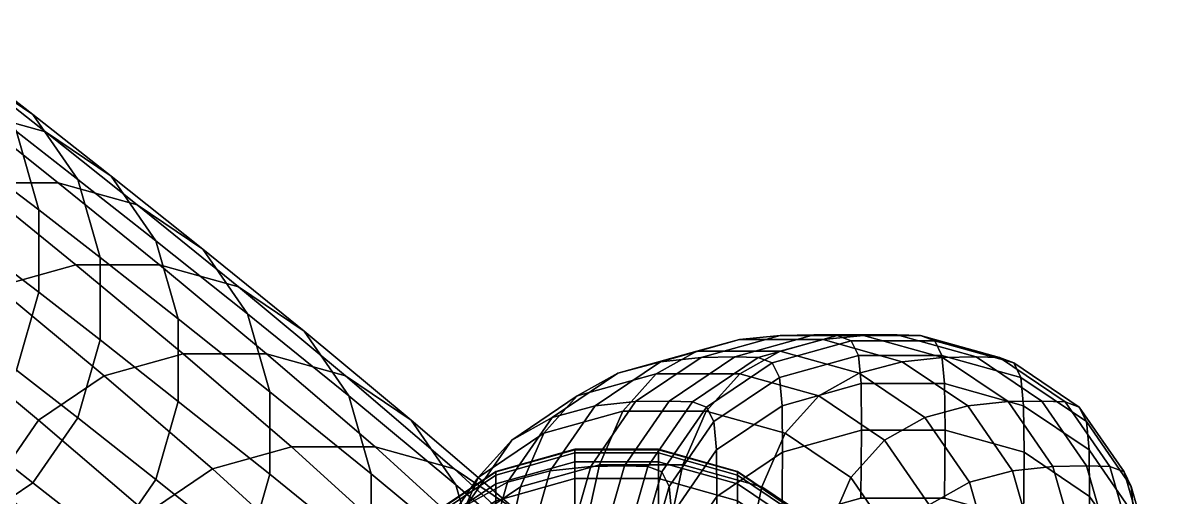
# Model space of a CAD drawing. Extents: x -10214 to 5452, y -22879 to 6440.
# Drawn here: x -5184 to 4703, y 1716 to 5859 of the extents above; entities that cross this region are included whole.
import ezdxf

# ---------------------------------------------------------------- set-up
doc = ezdxf.new("R2010")
doc.units = 0

msp = doc.modelspace()

# ---------------------------------------------------------------- linework, layer by layer
for points in [[(-5628.795898, 5473.247559, -236916.65625), (-5094.129395, 5056.580566, -234812), (-5666.128906, 5442.160156, -234812), (-6200.79541, 5858.827148, -236916.65625)], [(-5666.128906, 5442.160156, -234812), (-4983.462402, 4905.493652, -232779.328125), (-5672.461914, 5098.283203, -232779.328125), (-6355.128418, 5634.950195, -234812)], [(-5094.129395, 5056.580566, -234812), (-4411.462891, 4519.914063, -232779.328125), (-4983.462402, 4905.493652, -232779.328125), (-5666.128906, 5442.160156, -234812)], [(-5238.796387, 4907.730957, -236916.65625), (-4704.129883, 4491.064453, -234812), (-5094.129395, 5056.580566, -234812), (-5628.795898, 5473.247559, -236916.65625)], [(-5409.796387, 4502.541016, -239111.328125), (-5043.796387, 4226.541016, -236916.65625), (-5238.796387, 4907.730957, -236916.65625), (-5604.796387, 5183.730957, -239111.328125)], [(-5672.461914, 5098.283203, -232779.328125), (-4873.79541, 4461.616211, -230790.671875), (-5601.794434, 4461.616211, -230790.671875), (-6400.461426, 5098.283203, -232779.328125)], [(-4983.462402, 4905.493652, -232779.328125), (-4184.795898, 4268.82666, -230790.671875), (-4873.79541, 4461.616211, -230790.671875), (-5672.461914, 5098.283203, -232779.328125)], [(-4704.129883, 4491.064453, -234812), (-4021.463135, 3954.397705, -232779.328125), (-4411.462891, 4519.914063, -232779.328125), (-5094.129395, 5056.580566, -234812)], [(-5043.796387, 4226.541016, -236916.65625), (-4509.129883, 3809.874023, -234812), (-4704.129883, 4491.064453, -234812), (-5238.796387, 4907.730957, -236916.65625)], [(-4411.462891, 4519.914063, -232779.328125), (-3612.796143, 3883.247314, -230790.671875), (-4184.795898, 4268.82666, -230790.671875), (-4983.462402, 4905.493652, -232779.328125)], [(-5601.794434, 4461.616211, -230790.671875), (-4719.12793, 3744.949707, -228818), (-5408.127441, 3552.160156, -228818), (-6290.793945, 4268.82666, -230790.671875)], [(-4873.79541, 4461.616211, -230790.671875), (-3991.128662, 3744.949707, -228818), (-4719.12793, 3744.949707, -228818), (-5601.794434, 4461.616211, -230790.671875)], [(-5409.796387, 3782.792725, -239111.328125), (-5043.796387, 3506.792725, -236916.65625), (-5043.796387, 4226.541016, -236916.65625), (-5409.796387, 4502.541016, -239111.328125)], [(-4184.795898, 4268.82666, -230790.671875), (-3302.12915, 3552.160156, -228818), (-3991.128662, 3744.949707, -228818), (-4873.79541, 4461.616211, -230790.671875)], [(-4509.129883, 3809.874023, -234812), (-3826.463379, 3273.20752, -232779.328125), (-4021.463135, 3954.397705, -232779.328125), (-4704.129883, 4491.064453, -234812)], [(-4021.463135, 3954.397705, -232779.328125), (-3222.796631, 3317.730957, -230790.671875), (-3612.796143, 3883.247314, -230790.671875), (-4411.462891, 4519.914063, -232779.328125)], [(-3612.796143, 3883.247314, -230790.671875), (-2730.129639, 3166.580811, -228818), (-3302.12915, 3552.160156, -228818), (-4184.795898, 4268.82666, -230790.671875)], [(-5043.796387, 3506.792725, -236916.65625), (-4509.129883, 3090.125977, -234812), (-4509.129883, 3809.874023, -234812), (-5043.796387, 4226.541016, -236916.65625)], [(-3826.463379, 3273.20752, -232779.328125), (-3027.796631, 2636.540771, -230790.671875), (-3222.796631, 3317.730957, -230790.671875), (-4021.463135, 3954.397705, -232779.328125)], [(-3222.796631, 3317.730957, -230790.671875), (-2340.129883, 2601.064209, -228818), (-2730.129639, 3166.580811, -228818), (-3612.796143, 3883.247314, -230790.671875)], [(-5604.796387, 3101.602539, -239111.328125), (-5238.796387, 2825.602539, -236916.65625), (-5043.796387, 3506.792725, -236916.65625), (-5409.796387, 3782.792725, -239111.328125)], [(-4509.129883, 3090.125977, -234812), (-3826.463379, 2553.459229, -232779.328125), (-3826.463379, 3273.20752, -232779.328125), (-4509.129883, 3809.874023, -234812)], [(-4719.12793, 3744.949707, -228818), (-3784.461426, 2968.282959, -226833.34375), (-4473.460938, 2775.493408, -226833.34375), (-5408.127441, 3552.160156, -228818)], [(-3991.128662, 3744.949707, -228818), (-3056.461914, 2968.282959, -226833.34375), (-3784.461426, 2968.282959, -226833.34375), (-4719.12793, 3744.949707, -228818)], [(-3302.12915, 3552.160156, -228818), (-2367.462646, 2775.493408, -226833.34375), (-3056.461914, 2968.282959, -226833.34375), (-3991.128662, 3744.949707, -228818)], [(-5408.127441, 3552.160156, -228818), (-4473.460938, 2775.493408, -226833.34375), (-5045.460449, 2389.914063, -226833.34375), (-5980.126953, 3166.580811, -228818)], [(-5238.796387, 2825.602539, -236916.65625), (-4704.129883, 2408.935791, -234812), (-4509.129883, 3090.125977, -234812), (-5043.796387, 3506.792725, -236916.65625)], [(-2730.129639, 3166.580811, -228818), (-1795.463013, 2389.914063, -226833.34375), (-2367.462646, 2775.493408, -226833.34375), (-3302.12915, 3552.160156, -228818)], [(-3826.463379, 2553.459229, -232779.328125), (-3027.796631, 1916.792603, -230790.671875), (-3027.796631, 2636.540771, -230790.671875), (-3826.463379, 3273.20752, -232779.328125)], [(-3027.796631, 2636.540771, -230790.671875), (-2145.130127, 1919.874146, -228818), (-2340.129883, 2601.064209, -228818), (-3222.796631, 3317.730957, -230790.671875)], [(-6370.126953, 2601.064209, -228818), (-5980.126953, 3166.580811, -228818), (-5045.460449, 2389.914063, -226833.34375), (-5435.460449, 1824.397583, -226833.34375)], [(-2340.129883, 2601.064209, -228818), (-1405.463257, 1824.397583, -226833.34375), (-1795.463013, 2389.914063, -226833.34375), (-2730.129639, 3166.580811, -228818)], [(-4704.129883, 2408.935791, -234812), (-4021.463135, 1872.269043, -232779.328125), (-3826.463379, 2553.459229, -232779.328125), (-4509.129883, 3090.125977, -234812)], [(1068.871948, 3092.282959, -48367.332031), (695.538696, 2990.949707, -46366), (6.539282, 2798.159912, -46366), (379.872589, 2899.493408, -48367.332031)], [(1068.87207, 3092.282959, 39867.332031), (379.87262, 2899.493408, 39867.332031), (6.539289, 2798.159912, 37866), (695.538696, 2990.949707, 37866)], [(1422.205322, 3129.616455, -50484.667969), (1068.871948, 3092.282959, -48367.332031), (379.872589, 2899.493408, -48367.332031), (733.205933, 2936.82666, -50484.667969)], [(1422.205322, 3129.616455, 41984.667969), (733.205933, 2936.82666, 41984.667969), (379.87262, 2899.493408, 39867.332031), (1068.87207, 3092.282959, 39867.332031)], [(1796.871338, 3092.282959, -48367.332031), (1423.538086, 2990.949707, -46366), (695.538696, 2990.949707, -46366), (1068.871948, 3092.282959, -48367.332031)], [(1796.87146, 3092.282959, 39867.332031), (1068.87207, 3092.282959, 39867.332031), (695.538696, 2990.949707, 37866), (1423.538086, 2990.949707, 37866)], [(1715.538696, 3134.949707, -52750), (1422.205322, 3129.616455, -50484.667969), (733.205933, 2936.82666, -50484.667969), (1026.539307, 2942.159912, -52750)], [(1715.538696, 3134.949707, 44250), (1026.539307, 2942.159912, 44250), (733.205933, 2936.82666, 41984.667969), (1422.205322, 3129.616455, 41984.667969)], [(1229.872559, 2935.493408, -55177.332031), (1918.87207, 3128.282959, -55177.332031), (1715.538696, 3134.949707, -52750), (1026.539307, 2942.159912, -52750)], [(1229.872559, 2935.493408, 46677.332031), (1026.539307, 2942.159912, 44250), (1715.538696, 3134.949707, 44250), (1918.87207, 3128.282959, 46677.332031)], [(2150.20459, 3129.616455, -50484.667969), (1796.871338, 3092.282959, -48367.332031), (1068.871948, 3092.282959, -48367.332031), (1422.205322, 3129.616455, -50484.667969)], [(2150.204834, 3129.616455, 41984.667969), (1422.205322, 3129.616455, 41984.667969), (1068.87207, 3092.282959, 39867.332031), (1796.87146, 3092.282959, 39867.332031)], [(1353.205933, 2888.82666, -57708.667969), (2042.205322, 3081.616455, -57708.667969), (1918.87207, 3128.282959, -55177.332031), (1229.872559, 2935.493408, -55177.332031)], [(1353.205933, 2888.82666, 49208.667969), (1229.872559, 2935.493408, 46677.332031), (1918.87207, 3128.282959, 46677.332031), (2042.205322, 3081.616455, 49208.667969)], [(1416.539307, 2762.159912, -60268), (2105.538818, 2954.949707, -60268), (2042.205322, 3081.616455, -57708.667969), (1353.205933, 2888.82666, -57708.667969)], [(1416.539307, 2762.159912, 51768), (1353.205933, 2888.82666, 49208.667969), (2042.205322, 3081.616455, 49208.667969), (2105.538818, 2954.949707, 51768)], [(2443.538086, 3134.949707, -52750), (2150.20459, 3129.616455, -50484.667969), (1422.205322, 3129.616455, -50484.667969), (1715.538696, 3134.949707, -52750)], [(2443.538086, 3134.949707, 44250), (1715.538696, 3134.949707, 44250), (1422.205322, 3129.616455, 41984.667969), (2150.204834, 3129.616455, 41984.667969)], [(2485.87085, 2899.493408, -48367.332031), (2112.537354, 2798.159912, -46366), (1423.538086, 2990.949707, -46366), (1796.871338, 3092.282959, -48367.332031)], [(2485.87085, 2899.493408, 39867.332031), (1796.87146, 3092.282959, 39867.332031), (1423.538086, 2990.949707, 37866), (2112.537598, 2798.159912, 37866)], [(1918.87207, 3128.282959, -55177.332031), (2646.871338, 3128.282959, -55177.332031), (2443.538086, 3134.949707, -52750), (1715.538696, 3134.949707, -52750)], [(1918.87207, 3128.282959, 46677.332031), (1715.538696, 3134.949707, 44250), (2443.538086, 3134.949707, 44250), (2646.871338, 3128.282959, 46677.332031)], [(2839.204102, 2936.82666, -50484.667969), (2485.87085, 2899.493408, -48367.332031), (1796.871338, 3092.282959, -48367.332031), (2150.20459, 3129.616455, -50484.667969)], [(2839.204102, 2936.82666, 41984.667969), (2150.204834, 3129.616455, 41984.667969), (1796.87146, 3092.282959, 39867.332031), (2485.87085, 2899.493408, 39867.332031)], [(2042.205322, 3081.616455, -57708.667969), (2770.204834, 3081.616455, -57708.667969), (2646.871338, 3128.282959, -55177.332031), (1918.87207, 3128.282959, -55177.332031)], [(2042.205322, 3081.616455, 49208.667969), (1918.87207, 3128.282959, 46677.332031), (2646.871338, 3128.282959, 46677.332031), (2770.204834, 3081.616455, 49208.667969)], [(2105.538818, 2954.949707, -60268), (2833.538086, 2954.949707, -60268), (2770.204834, 3081.616455, -57708.667969), (2042.205322, 3081.616455, -57708.667969)], [(2105.538818, 2954.949707, 51768), (2042.205322, 3081.616455, 49208.667969), (2770.204834, 3081.616455, 49208.667969), (2833.538086, 2954.949707, 51768)], [(3132.537354, 2942.159912, -52750), (2839.204102, 2936.82666, -50484.667969), (2150.20459, 3129.616455, -50484.667969), (2443.538086, 3134.949707, -52750)], [(3132.537354, 2942.159912, 44250), (2443.538086, 3134.949707, 44250), (2150.204834, 3129.616455, 41984.667969), (2839.204102, 2936.82666, 41984.667969)], [(2646.871338, 3128.282959, -55177.332031), (3335.87085, 2935.493408, -55177.332031), (3132.537354, 2942.159912, -52750), (2443.538086, 3134.949707, -52750)], [(2646.871338, 3128.282959, 46677.332031), (2443.538086, 3134.949707, 44250), (3132.537354, 2942.159912, 44250), (3335.87085, 2935.493408, 46677.332031)], [(2770.204834, 3081.616455, -57708.667969), (3459.204102, 2888.82666, -57708.667969), (3335.87085, 2935.493408, -55177.332031), (2646.871338, 3128.282959, -55177.332031)], [(2770.204834, 3081.616455, 49208.667969), (2646.871338, 3128.282959, 46677.332031), (3335.87085, 2935.493408, 46677.332031), (3459.204102, 2888.82666, 49208.667969)], [(2833.538086, 2954.949707, -60268), (3522.537354, 2762.159912, -60268), (3459.204102, 2888.82666, -57708.667969), (2770.204834, 3081.616455, -57708.667969)], [(2833.538086, 2954.949707, 51768), (2770.204834, 3081.616455, 49208.667969), (3459.204102, 2888.82666, 49208.667969), (3522.537354, 2762.159912, 51768)], [(-4473.460938, 2775.493408, -226833.34375), (-3784.461426, 2968.282959, -226833.34375), (-2838.461426, 2156.283203, -224812), (-3527.460693, 1963.493408, -224812)], [(-3784.461426, 2968.282959, -226833.34375), (-3056.461914, 2968.282959, -226833.34375), (-2110.461914, 2156.283203, -224812), (-2838.461426, 2156.283203, -224812)], [(-3056.461914, 2968.282959, -226833.34375), (-2367.462646, 2775.493408, -226833.34375), (-1421.462524, 1963.493408, -224812), (-2110.461914, 2156.283203, -224812)], [(695.538696, 2990.949707, -46366), (342.205383, 2793.616455, -44448.667969), (-346.794037, 2600.82666, -44448.667969), (6.539282, 2798.159912, -46366)], [(695.538696, 2990.949707, 37866), (6.539289, 2798.159912, 37866), (-346.794037, 2600.82666, 35948.667969), (342.205383, 2793.616455, 35948.667969)], [(1423.538086, 2990.949707, -46366), (1070.204712, 2793.616455, -44448.667969), (342.205383, 2793.616455, -44448.667969), (695.538696, 2990.949707, -46366)], [(1423.538086, 2990.949707, 37866), (695.538696, 2990.949707, 37866), (342.205383, 2793.616455, 35948.667969), (1070.204834, 2793.616455, 35948.667969)], [(2112.537354, 2798.159912, -46366), (1759.204224, 2600.82666, -44448.667969), (1070.204712, 2793.616455, -44448.667969), (1423.538086, 2990.949707, -46366)], [(2112.537598, 2798.159912, 37866), (1423.538086, 2990.949707, 37866), (1070.204834, 2793.616455, 35948.667969), (1759.204224, 2600.82666, 35948.667969)], [(379.872589, 2899.493408, -48367.332031), (6.539282, 2798.159912, -46366), (-565.460266, 2412.580566, -46366), (-192.126923, 2513.913818, -48367.332031)], [(379.87262, 2899.493408, 39867.332031), (-192.126923, 2513.913818, 39867.332031), (-565.460266, 2412.580566, 37866), (6.539289, 2798.159912, 37866)], [(733.205933, 2936.82666, -50484.667969), (379.872589, 2899.493408, -48367.332031), (-192.126923, 2513.913818, -48367.332031), (161.206406, 2551.247314, -50484.667969)], [(733.205933, 2936.82666, 41984.667969), (161.206406, 2551.247314, 41984.667969), (-192.126923, 2513.913818, 39867.332031), (379.87262, 2899.493408, 39867.332031)], [(1026.539307, 2942.159912, -52750), (733.205933, 2936.82666, -50484.667969), (161.206406, 2551.247314, -50484.667969), (454.539734, 2556.580566, -52750)], [(1026.539307, 2942.159912, 44250), (454.539734, 2556.580566, 44250), (161.206406, 2551.247314, 41984.667969), (733.205933, 2936.82666, 41984.667969)], [(657.873047, 2549.913818, -55177.332031), (1229.872559, 2935.493408, -55177.332031), (1026.539307, 2942.159912, -52750), (454.539734, 2556.580566, -52750)], [(657.873047, 2549.913818, 46677.332031), (454.539734, 2556.580566, 44250), (1026.539307, 2942.159912, 44250), (1229.872559, 2935.493408, 46677.332031)], [(781.206421, 2503.247314, -57708.667969), (1353.205933, 2888.82666, -57708.667969), (1229.872559, 2935.493408, -55177.332031), (657.873047, 2549.913818, -55177.332031)], [(781.206421, 2503.247314, 49208.667969), (657.873047, 2549.913818, 46677.332031), (1229.872559, 2935.493408, 46677.332031), (1353.205933, 2888.82666, 49208.667969)], [(844.539734, 2376.580566, -60268), (1416.539307, 2762.159912, -60268), (1353.205933, 2888.82666, -57708.667969), (781.206421, 2503.247314, -57708.667969)], [(844.539734, 2376.580566, 51768), (781.206421, 2503.247314, 49208.667969), (1353.205933, 2888.82666, 49208.667969), (1416.539307, 2762.159912, 51768)], [(1439.872681, 2515.493408, -62779.332031), (2128.87207, 2708.282959, -62779.332031), (2105.538818, 2954.949707, -60268), (1416.539307, 2762.159912, -60268)], [(1439.872681, 2515.493408, 54279.332031), (1416.539307, 2762.159912, 51768), (2105.538818, 2954.949707, 51768), (2128.87207, 2708.282959, 54279.332031)], [(2128.87207, 2708.282959, -62779.332031), (2856.871338, 2708.282959, -62779.332031), (2833.538086, 2954.949707, -60268), (2105.538818, 2954.949707, -60268)], [(2128.87207, 2708.282959, 54279.332031), (2105.538818, 2954.949707, 51768), (2833.538086, 2954.949707, 51768), (2856.871338, 2708.282959, 54279.332031)], [(3057.870361, 2513.913818, -48367.332031), (2684.536865, 2412.580566, -46366), (2112.537354, 2798.159912, -46366), (2485.87085, 2899.493408, -48367.332031)], [(3057.870361, 2513.913818, 39867.332031), (2485.87085, 2899.493408, 39867.332031), (2112.537598, 2798.159912, 37866), (2684.537109, 2412.580566, 37866)], [(3411.203613, 2551.247314, -50484.667969), (3057.870361, 2513.913818, -48367.332031), (2485.87085, 2899.493408, -48367.332031), (2839.204102, 2936.82666, -50484.667969)], [(3411.203613, 2551.247314, 41984.667969), (2839.204102, 2936.82666, 41984.667969), (2485.87085, 2899.493408, 39867.332031), (3057.870361, 2513.913818, 39867.332031)], [(2856.871338, 2708.282959, -62779.332031), (3545.87085, 2515.493408, -62779.332031), (3522.537354, 2762.159912, -60268), (2833.538086, 2954.949707, -60268)], [(2856.871338, 2708.282959, 54279.332031), (2833.538086, 2954.949707, 51768), (3522.537354, 2762.159912, 51768), (3545.87085, 2515.493408, 54279.332031)], [(3704.536865, 2556.580566, -52750), (3411.203613, 2551.247314, -50484.667969), (2839.204102, 2936.82666, -50484.667969), (3132.537354, 2942.159912, -52750)], [(3704.536865, 2556.580566, 44250), (3132.537354, 2942.159912, 44250), (2839.204102, 2936.82666, 41984.667969), (3411.203613, 2551.247314, 41984.667969)], [(3335.87085, 2935.493408, -55177.332031), (3907.870117, 2549.913818, -55177.332031), (3704.536865, 2556.580566, -52750), (3132.537354, 2942.159912, -52750)], [(3335.87085, 2935.493408, 46677.332031), (3132.537354, 2942.159912, 44250), (3704.536865, 2556.580566, 44250), (3907.870117, 2549.913818, 46677.332031)], [(3459.204102, 2888.82666, -57708.667969), (4031.203613, 2503.247314, -57708.667969), (3907.870117, 2549.913818, -55177.332031), (3335.87085, 2935.493408, -55177.332031)], [(3459.204102, 2888.82666, 49208.667969), (3335.87085, 2935.493408, 46677.332031), (3907.870117, 2549.913818, 46677.332031), (4031.203613, 2503.247314, 49208.667969)], [(3522.537354, 2762.159912, -60268), (4094.536865, 2376.580566, -60268), (4031.203613, 2503.247314, -57708.667969), (3459.204102, 2888.82666, -57708.667969)], [(3522.537354, 2762.159912, 51768), (3459.204102, 2888.82666, 49208.667969), (4031.203613, 2503.247314, 49208.667969), (4094.536865, 2376.580566, 51768)], [(-5628.795898, 2260.085938, -236916.65625), (-5094.129395, 1843.419312, -234812), (-4704.129883, 2408.935791, -234812), (-5238.796387, 2825.602539, -236916.65625)], [(-5045.460449, 2389.914063, -226833.34375), (-4473.460938, 2775.493408, -226833.34375), (-3527.460693, 1963.493408, -224812), (-4099.460449, 1577.914063, -224812)], [(-2367.462646, 2775.493408, -226833.34375), (-1795.463013, 2389.914063, -226833.34375), (-849.462952, 1577.914063, -224812), (-1421.462524, 1963.493408, -224812)], [(6.539282, 2798.159912, -46366), (-346.794037, 2600.82666, -44448.667969), (-918.793579, 2215.247314, -44448.667969), (-565.460266, 2412.580566, -46366)], [(6.539289, 2798.159912, 37866), (-565.460266, 2412.580566, 37866), (-918.793579, 2215.247314, 35948.667969), (-346.794037, 2600.82666, 35948.667969)], [(342.205383, 2793.616455, -44448.667969), (48.872047, 2468.282959, -42583.335938), (-640.12738, 2275.493408, -42583.335938), (-346.794037, 2600.82666, -44448.667969)], [(342.205383, 2793.616455, 35948.667969), (-346.794037, 2600.82666, 35948.667969), (-640.12738, 2275.493408, 34083.335938), (48.872047, 2468.282959, 34083.335938)], [(1070.204712, 2793.616455, -44448.667969), (776.87146, 2468.282959, -42583.335938), (48.872047, 2468.282959, -42583.335938), (342.205383, 2793.616455, -44448.667969)], [(1070.204834, 2793.616455, 35948.667969), (342.205383, 2793.616455, 35948.667969), (48.872047, 2468.282959, 34083.335938), (776.87146, 2468.282959, 34083.335938)], [(1759.204224, 2600.82666, -44448.667969), (1465.87085, 2275.493408, -42583.335938), (776.87146, 2468.282959, -42583.335938), (1070.204712, 2793.616455, -44448.667969)], [(1759.204224, 2600.82666, 35948.667969), (1070.204834, 2793.616455, 35948.667969), (776.87146, 2468.282959, 34083.335938), (1465.87085, 2275.493408, 34083.335938)], [(2684.536865, 2412.580566, -46366), (2331.203613, 2215.247314, -44448.667969), (1759.204224, 2600.82666, -44448.667969), (2112.537354, 2798.159912, -46366)], [(2684.537109, 2412.580566, 37866), (2112.537598, 2798.159912, 37866), (1759.204224, 2600.82666, 35948.667969), (2331.203613, 2215.247314, 35948.667969)], [(867.873108, 2129.914063, -62779.332031), (1439.872681, 2515.493408, -62779.332031), (1416.539307, 2762.159912, -60268), (844.539734, 2376.580566, -60268)], [(867.873108, 2129.914063, 54279.332031), (844.539734, 2376.580566, 51768), (1416.539307, 2762.159912, 51768), (1439.872681, 2515.493408, 54279.332031)], [(1443.205933, 2108.82666, -65166.664063), (2132.205322, 2301.616211, -65166.664063), (2128.87207, 2708.282959, -62779.332031), (1439.872681, 2515.493408, -62779.332031)], [(1443.205933, 2108.82666, 56666.664063), (1439.872681, 2515.493408, 54279.332031), (2128.87207, 2708.282959, 54279.332031), (2132.205322, 2301.616211, 56666.664063)], [(2132.205322, 2301.616211, -65166.664063), (2860.204834, 2301.616211, -65166.664063), (2856.871338, 2708.282959, -62779.332031), (2128.87207, 2708.282959, -62779.332031)], [(2132.205322, 2301.616211, 56666.664063), (2128.87207, 2708.282959, 54279.332031), (2856.871338, 2708.282959, 54279.332031), (2860.204834, 2301.616211, 56666.664063)], [(2860.204834, 2301.616211, -65166.664063), (3549.204102, 2108.82666, -65166.664063), (3545.87085, 2515.493408, -62779.332031), (2856.871338, 2708.282959, -62779.332031)], [(2860.204834, 2301.616211, 56666.664063), (2856.871338, 2708.282959, 54279.332031), (3545.87085, 2515.493408, 54279.332031), (3549.204102, 2108.82666, 56666.664063)], [(3545.87085, 2515.493408, -62779.332031), (4117.870117, 2129.914063, -62779.332031), (4094.536865, 2376.580566, -60268), (3522.537354, 2762.159912, -60268)], [(3545.87085, 2515.493408, 54279.332031), (3522.537354, 2762.159912, 51768), (4094.536865, 2376.580566, 51768), (4117.870117, 2129.914063, 54279.332031)], [(-3027.796631, 1916.792603, -230790.671875), (-2145.129883, 1200.125977, -228818), (-2145.130127, 1919.874146, -228818), (-3027.796631, 2636.540771, -230790.671875)], [(-2145.130127, 1919.874146, -228818), (-1210.463379, 1143.207397, -226833.34375), (-1405.463257, 1824.397583, -226833.34375), (-2340.129883, 2601.064209, -228818)], [(-346.794037, 2600.82666, -44448.667969), (-640.12738, 2275.493408, -42583.335938), (-1212.126953, 1889.91394, -42583.335938), (-918.793579, 2215.247314, -44448.667969)], [(-346.794037, 2600.82666, 35948.667969), (-918.793579, 2215.247314, 35948.667969), (-1212.126953, 1889.91394, 34083.335938), (-640.12738, 2275.493408, 34083.335938)], [(2331.203613, 2215.247314, -44448.667969), (2037.870361, 1889.91394, -42583.335938), (1465.87085, 2275.493408, -42583.335938), (1759.204224, 2600.82666, -44448.667969)], [(2331.203613, 2215.247314, 35948.667969), (1759.204224, 2600.82666, 35948.667969), (1465.87085, 2275.493408, 34083.335938), (2037.870361, 1889.91394, 34083.335938)], [(-4021.463135, 1872.269043, -232779.328125), (-3222.796387, 1235.602417, -230790.671875), (-3027.796631, 1916.792603, -230790.671875), (-3826.463379, 2553.459229, -232779.328125)], [(-582.126648, 1948.397583, -48367.332031), (-192.126923, 2513.913818, -48367.332031), (-565.460266, 2412.580566, -46366), (-955.459961, 1847.064209, -46366)], [(-582.126648, 1948.397583, 39867.332031), (-955.459961, 1847.064209, 37866), (-565.460266, 2412.580566, 37866), (-192.126923, 2513.913818, 39867.332031)], [(-228.793304, 1985.730835, -50484.667969), (161.206406, 2551.247314, -50484.667969), (-192.126923, 2513.913818, -48367.332031), (-582.126648, 1948.397583, -48367.332031)], [(-228.793304, 1985.730835, 41984.667969), (-582.126648, 1948.397583, 39867.332031), (-192.126923, 2513.913818, 39867.332031), (161.206406, 2551.247314, 41984.667969)], [(64.540024, 1991.064209, -52750), (454.539734, 2556.580566, -52750), (161.206406, 2551.247314, -50484.667969), (-228.793304, 1985.730835, -50484.667969)], [(64.540024, 1991.064209, 44250), (-228.793304, 1985.730835, 41984.667969), (161.206406, 2551.247314, 41984.667969), (454.539734, 2556.580566, 44250)], [(267.873383, 1984.397583, -55177.332031), (657.873047, 2549.913818, -55177.332031), (454.539734, 2556.580566, -52750), (64.540024, 1991.064209, -52750)], [(267.873383, 1984.397583, 46677.332031), (64.540024, 1991.064209, 44250), (454.539734, 2556.580566, 44250), (657.873047, 2549.913818, 46677.332031)], [(391.206696, 1937.730835, -57708.667969), (781.206421, 2503.247314, -57708.667969), (657.873047, 2549.913818, -55177.332031), (267.873383, 1984.397583, -55177.332031)], [(391.206696, 1937.730835, 49208.667969), (267.873383, 1984.397583, 46677.332031), (657.873047, 2549.913818, 46677.332031), (781.206421, 2503.247314, 49208.667969)], [(454.540039, 1811.064209, -60268), (844.539734, 2376.580566, -60268), (781.206421, 2503.247314, -57708.667969), (391.206696, 1937.730835, -57708.667969)], [(454.540039, 1811.064209, 51768), (391.206696, 1937.730835, 49208.667969), (781.206421, 2503.247314, 49208.667969), (844.539734, 2376.580566, 51768)], [(871.206421, 1723.247314, -65166.664063), (1443.205933, 2108.82666, -65166.664063), (1439.872681, 2515.493408, -62779.332031), (867.873108, 2129.914063, -62779.332031)], [(871.206421, 1723.247314, 56666.664063), (867.873108, 2129.914063, 54279.332031), (1439.872681, 2515.493408, 54279.332031), (1443.205933, 2108.82666, 56666.664063)], [(3447.869873, 1948.397583, -48367.332031), (3074.536621, 1847.064209, -46366), (2684.536865, 2412.580566, -46366), (3057.870361, 2513.913818, -48367.332031)], [(3447.870117, 1948.397583, 39867.332031), (3057.870361, 2513.913818, 39867.332031), (2684.537109, 2412.580566, 37866), (3074.536621, 1847.064209, 37866)], [(3801.203125, 1985.730835, -50484.667969), (3447.869873, 1948.397583, -48367.332031), (3057.870361, 2513.913818, -48367.332031), (3411.203613, 2551.247314, -50484.667969)], [(3801.203369, 1985.730835, 41984.667969), (3411.203613, 2551.247314, 41984.667969), (3057.870361, 2513.913818, 39867.332031), (3447.870117, 1948.397583, 39867.332031)], [(4094.536621, 1991.064209, -52750), (3801.203125, 1985.730835, -50484.667969), (3411.203613, 2551.247314, -50484.667969), (3704.536865, 2556.580566, -52750)], [(4094.536621, 1991.064209, 44250), (3704.536865, 2556.580566, 44250), (3411.203613, 2551.247314, 41984.667969), (3801.203369, 1985.730835, 41984.667969)], [(3549.204102, 2108.82666, -65166.664063), (4121.203613, 1723.247314, -65166.664063), (4117.870117, 2129.914063, -62779.332031), (3545.87085, 2515.493408, -62779.332031)], [(3549.204102, 2108.82666, 56666.664063), (3545.87085, 2515.493408, 54279.332031), (4117.870117, 2129.914063, 54279.332031), (4121.203613, 1723.247314, 56666.664063)], [(4297.870117, 1984.397583, -55177.332031), (4094.536621, 1991.064209, -52750), (3704.536865, 2556.580566, -52750), (3907.870117, 2549.913818, -55177.332031)], [(4297.870117, 1984.397583, 46677.332031), (3907.870117, 2549.913818, 46677.332031), (3704.536865, 2556.580566, 44250), (4094.536621, 1991.064209, 44250)], [(4421.203125, 1937.730835, -57708.667969), (4297.870117, 1984.397583, -55177.332031), (3907.870117, 2549.913818, -55177.332031), (4031.203613, 2503.247314, -57708.667969)], [(4421.203125, 1937.730835, 49208.667969), (4031.203613, 2503.247314, 49208.667969), (3907.870117, 2549.913818, 46677.332031), (4297.870117, 1984.397583, 46677.332031)], [(4484.536621, 1811.064209, -60268), (4421.203125, 1937.730835, -57708.667969), (4031.203613, 2503.247314, -57708.667969), (4094.536865, 2376.580566, -60268)], [(4484.536621, 1811.064209, 51768), (4094.536865, 2376.580566, 51768), (4031.203613, 2503.247314, 49208.667969), (4421.203125, 1937.730835, 49208.667969)], [(-5435.460449, 1824.397583, -226833.34375), (-5045.460449, 2389.914063, -226833.34375), (-4099.460449, 1577.914063, -224812), (-4489.459961, 1012.397583, -224812)], [(-5094.129395, 1843.419312, -234812), (-4411.462891, 1306.752563, -232779.328125), (-4021.463135, 1872.269043, -232779.328125), (-4704.129883, 2408.935791, -234812)], [(-1405.463257, 1824.397583, -226833.34375), (-459.463226, 1012.397644, -224812), (-849.462952, 1577.914063, -224812), (-1795.463013, 2389.914063, -226833.34375)], [(-955.459961, 1847.064209, -46366), (-565.460266, 2412.580566, -46366), (-918.793579, 2215.247314, -44448.667969), (-1308.793213, 1649.730835, -44448.667969)], [(-955.459961, 1847.064209, 37866), (-1308.793213, 1649.730835, 35948.667969), (-918.793579, 2215.247314, 35948.667969), (-565.460266, 2412.580566, 37866)], [(48.872047, 2468.282959, -42583.335938), (-154.461288, 1998.949707, -40741.335938), (-843.460754, 1806.160034, -40741.335938), (-640.12738, 2275.493408, -42583.335938)], [(48.872047, 2468.282959, 34083.335938), (-640.12738, 2275.493408, 34083.335938), (-843.460754, 1806.160034, 32241.333984), (-154.461288, 1998.949707, 32241.333984)], [(776.87146, 2468.282959, -42583.335938), (573.538086, 1998.949707, -40741.335938), (-154.461288, 1998.949707, -40741.335938), (48.872047, 2468.282959, -42583.335938)], [(776.87146, 2468.282959, 34083.335938), (48.872047, 2468.282959, 34083.335938), (-154.461288, 1998.949707, 32241.333984), (573.538086, 1998.949707, 32241.333984)], [(477.873383, 1564.397583, -62779.332031), (867.873108, 2129.914063, -62779.332031), (844.539734, 2376.580566, -60268), (454.540039, 1811.064209, -60268)], [(477.873383, 1564.397583, 54279.332031), (454.540039, 1811.064209, 51768), (844.539734, 2376.580566, 51768), (867.873108, 2129.914063, 54279.332031)], [(1465.87085, 2275.493408, -42583.335938), (1262.537476, 1806.160034, -40741.335938), (573.538086, 1998.949707, -40741.335938), (776.87146, 2468.282959, -42583.335938)], [(1465.87085, 2275.493408, 34083.335938), (776.87146, 2468.282959, 34083.335938), (573.538086, 1998.949707, 32241.333984), (1262.537476, 1806.160034, 32241.333984)], [(3074.536621, 1847.064209, -46366), (2721.203369, 1649.730835, -44448.667969), (2331.203613, 2215.247314, -44448.667969), (2684.536865, 2412.580566, -46366)], [(3074.536621, 1847.064209, 37866), (2684.537109, 2412.580566, 37866), (2331.203613, 2215.247314, 35948.667969), (2721.203369, 1649.730835, 35948.667969)], [(4507.870117, 1564.397583, -62779.332031), (4484.536621, 1811.064209, -60268), (4094.536865, 2376.580566, -60268), (4117.870117, 2129.914063, -62779.332031)], [(4507.870117, 1564.397583, 54279.332031), (4117.870117, 2129.914063, 54279.332031), (4094.536865, 2376.580566, 51768), (4484.536621, 1811.064209, 51768)], [(-640.12738, 2275.493408, -42583.335938), (-843.460754, 1806.160034, -40741.335938), (-1415.460327, 1420.580688, -40741.335938), (-1212.126953, 1889.91394, -42583.335938)], [(-640.12738, 2275.493408, 34083.335938), (-1212.126953, 1889.91394, 34083.335938), (-1415.460327, 1420.580688, 32241.333984), (-843.460754, 1806.160034, 32241.333984)], [(2037.870361, 1889.91394, -42583.335938), (1834.536987, 1420.580688, -40741.335938), (1262.537476, 1806.160034, -40741.335938), (1465.87085, 2275.493408, -42583.335938)], [(2037.870361, 1889.91394, 34083.335938), (1465.87085, 2275.493408, 34083.335938), (1262.537476, 1806.160034, 32241.333984), (1834.536987, 1420.580688, 32241.333984)], [(1437.872681, 1515.493286, -67372), (2126.87207, 1708.283081, -67372), (2132.205322, 2301.616211, -65166.664063), (1443.205933, 2108.82666, -65166.664063)], [(1437.872681, 1515.493286, 58872), (1443.205933, 2108.82666, 56666.664063), (2132.205322, 2301.616211, 56666.664063), (2126.87207, 1708.283081, 58872)], [(2126.87207, 1708.283081, -67372), (2854.871338, 1708.283081, -67372), (2860.204834, 2301.616211, -65166.664063), (2132.205322, 2301.616211, -65166.664063)], [(2126.87207, 1708.283081, 58872), (2132.205322, 2301.616211, 56666.664063), (2860.204834, 2301.616211, 56666.664063), (2854.871338, 1708.283081, 58872)], [(2854.871338, 1708.283081, -67372), (3543.87085, 1515.493286, -67372), (3549.204102, 2108.82666, -65166.664063), (2860.204834, 2301.616211, -65166.664063)], [(2854.871338, 1708.283081, 58872), (2860.204834, 2301.616211, 56666.664063), (3549.204102, 2108.82666, 56666.664063), (3543.87085, 1515.493286, 58872)], [(-5628.795898, 2260.085938, -236916.65625), (-6200.79541, 1874.506592, -236916.65625), (-5666.128906, 1457.839844, -234812), (-5094.129395, 1843.419312, -234812)], [(-1308.793213, 1649.730835, -44448.667969), (-918.793579, 2215.247314, -44448.667969), (-1212.126953, 1889.91394, -42583.335938), (-1602.126587, 1324.397583, -42583.335938)], [(-1308.793213, 1649.730835, 35948.667969), (-1602.126587, 1324.397583, 34083.335938), (-1212.126953, 1889.91394, 34083.335938), (-918.793579, 2215.247314, 35948.667969)], [(2721.203369, 1649.730835, -44448.667969), (2427.870117, 1324.397583, -42583.335938), (2037.870361, 1889.91394, -42583.335938), (2331.203613, 2215.247314, -44448.667969)], [(2721.203369, 1649.730835, 35948.667969), (2331.203613, 2215.247314, 35948.667969), (2037.870361, 1889.91394, 34083.335938), (2427.870117, 1324.397583, 34083.335938)], [(-3527.460693, 1963.493408, -224812), (-2838.461426, 2156.283203, -224812), (-1956.461304, 1352.283081, -222742.671875), (-2645.460693, 1159.493408, -222742.671875)], [(-2838.461426, 2156.283203, -224812), (-2110.461914, 2156.283203, -224812), (-1228.461914, 1352.283081, -222742.671875), (-1956.461304, 1352.283081, -222742.671875)], [(-2110.461914, 2156.283203, -224812), (-1421.462524, 1963.493408, -224812), (-539.462524, 1159.493408, -222742.671875), (-1228.461914, 1352.283081, -222742.671875)], [(-1056.794067, 1938.160034, -1846.666626), (-1056.794067, 1942.160034, -4083.333252), (-367.794617, 2134.949707, -4083.333252), (-367.794617, 2130.949707, -1846.666626)], [(-367.794617, 2130.949707, -6338), (-367.794617, 2134.949707, -4083.333252), (-1056.794067, 1942.160034, -4083.333252), (-1056.794067, 1938.160034, -6338)], [(-1056.794067, 1910.160034, 350.000031), (-1056.794067, 1938.160034, -1846.666626), (-367.794617, 2130.949707, -1846.666626), (-367.794617, 2102.949707, 350.000031)], [(-367.794617, 2102.949707, -8580.666992), (-367.794617, 2130.949707, -6338), (-1056.794067, 1938.160034, -6338), (-1056.794067, 1910.160034, -8580.666992)], [(-1056.794067, 1834.160034, 2486.666748), (-1056.794067, 1910.160034, 350.000031), (-367.794617, 2102.949707, 350.000031), (-367.794617, 2026.949829, 2486.666748)], [(-367.794617, 2026.949829, -10779.333008), (-367.794617, 2102.949707, -8580.666992), (-1056.794067, 1910.160034, -8580.666992), (-1056.794067, 1834.160034, -10779.333008)], [(-367.794617, 2130.949707, -1846.666626), (-367.794617, 2134.949707, -4083.333252), (360.204773, 2134.949707, -4083.333252), (360.204773, 2130.949707, -1846.666626)], [(360.204773, 2130.949707, -6338), (360.204773, 2134.949707, -4083.333252), (-367.794617, 2134.949707, -4083.333252), (-367.794617, 2130.949707, -6338)], [(-367.794617, 2102.949707, 350.000031), (-367.794617, 2130.949707, -1846.666626), (360.204773, 2130.949707, -1846.666626), (360.204773, 2102.949707, 350.000031)], [(360.204773, 2102.949707, -8580.666992), (360.204773, 2130.949707, -6338), (-367.794617, 2130.949707, -6338), (-367.794617, 2102.949707, -8580.666992)], [(-367.794617, 2026.949829, 2486.666748), (-367.794617, 2102.949707, 350.000031), (360.204773, 2102.949707, 350.000031), (360.204773, 2026.949829, 2486.666748)], [(360.204773, 2026.949829, -10779.333008), (360.204773, 2102.949707, -8580.666992), (-367.794617, 2102.949707, -8580.666992), (-367.794617, 2026.949829, -10779.333008)], [(360.204773, 2130.949707, -1846.666626), (360.204773, 2134.949707, -4083.333252), (1049.204224, 1942.160034, -4083.333252), (1049.204224, 1938.160034, -1846.666626)], [(1049.204224, 1938.160034, -6338), (1049.204224, 1942.160034, -4083.333252), (360.204773, 2134.949707, -4083.333252), (360.204773, 2130.949707, -6338)], [(360.204773, 2102.949707, 350.000031), (360.204773, 2130.949707, -1846.666626), (1049.204224, 1938.160034, -1846.666626), (1049.204224, 1910.160034, 350.000031)], [(1049.204224, 1910.160034, -8580.666992), (1049.204224, 1938.160034, -6338), (360.204773, 2130.949707, -6338), (360.204773, 2102.949707, -8580.666992)], [(360.204773, 2026.949829, 2486.666748), (360.204773, 2102.949707, 350.000031), (1049.204224, 1910.160034, 350.000031), (1049.204224, 1834.160034, 2486.666748)], [(1049.204224, 1834.160034, -10779.333008), (1049.204224, 1910.160034, -8580.666992), (360.204773, 2102.949707, -8580.666992), (360.204773, 2026.949829, -10779.333008)], [(481.206726, 1157.730835, -65166.664063), (871.206421, 1723.247314, -65166.664063), (867.873108, 2129.914063, -62779.332031), (477.873383, 1564.397583, -62779.332031)], [(481.206726, 1157.730835, 56666.664063), (477.873383, 1564.397583, 54279.332031), (867.873108, 2129.914063, 54279.332031), (871.206421, 1723.247314, 56666.664063)], [(865.873108, 1129.91394, -67372), (1437.872681, 1515.493286, -67372), (1443.205933, 2108.82666, -65166.664063), (871.206421, 1723.247314, -65166.664063)], [(865.873108, 1129.91394, 58872), (871.206421, 1723.247314, 56666.664063), (1443.205933, 2108.82666, 56666.664063), (1437.872681, 1515.493286, 58872)], [(3543.87085, 1515.493286, -67372), (4115.870117, 1129.91394, -67372), (4121.203613, 1723.247314, -65166.664063), (3549.204102, 2108.82666, -65166.664063)], [(3543.87085, 1515.493286, 58872), (3549.204102, 2108.82666, 56666.664063), (4121.203613, 1723.247314, 56666.664063), (4115.870117, 1129.91394, 58872)], [(4511.203613, 1157.730835, -65166.664063), (4507.870117, 1564.397583, -62779.332031), (4117.870117, 2129.914063, -62779.332031), (4121.203613, 1723.247314, -65166.664063)], [(4511.203613, 1157.730835, 56666.664063), (4121.203613, 1723.247314, 56666.664063), (4117.870117, 2129.914063, 54279.332031), (4507.870117, 1564.397583, 54279.332031)], [(-1056.794067, 1686.160034, 4543.333496), (-1056.794067, 1834.160034, 2486.666748), (-367.794617, 2026.949829, 2486.666748), (-367.794617, 1878.949829, 4543.333496)], [(-367.794617, 1878.949829, -12902), (-367.794617, 2026.949829, -10779.333008), (-1056.794067, 1834.160034, -10779.333008), (-1056.794067, 1686.160034, -12902)], [(-154.461288, 1998.949707, -40741.335938), (-277.794617, 1433.616455, -38907.332031), (-966.794067, 1240.826782, -38907.332031), (-843.460754, 1806.160034, -40741.335938)], [(-154.461288, 1998.949707, 32241.333984), (-843.460754, 1806.160034, 32241.333984), (-966.794067, 1240.826782, 30407.333984), (-277.794617, 1433.616455, 30407.333984)], [(-423.793152, 1304.540649, -50484.667969), (-228.793304, 1985.730835, -50484.667969), (-582.126648, 1948.397583, -48367.332031), (-777.126465, 1267.207397, -48367.332031)], [(-423.793152, 1304.540649, 41984.667969), (-777.126465, 1267.207397, 39867.332031), (-582.126648, 1948.397583, 39867.332031), (-228.793304, 1985.730835, 41984.667969)], [(-130.459824, 1309.874023, -52750), (64.540024, 1991.064209, -52750), (-228.793304, 1985.730835, -50484.667969), (-423.793152, 1304.540649, -50484.667969)], [(-130.459824, 1309.874023, 44250), (-423.793152, 1304.540649, 41984.667969), (-228.793304, 1985.730835, 41984.667969), (64.540024, 1991.064209, 44250)], [(-367.794617, 1878.949829, 4543.333496), (-367.794617, 2026.949829, 2486.666748), (360.204773, 2026.949829, 2486.666748), (360.204773, 1878.949829, 4543.333496)], [(360.204773, 1878.949829, -12902), (360.204773, 2026.949829, -10779.333008), (-367.794617, 2026.949829, -10779.333008), (-367.794617, 1878.949829, -12902)], [(573.538086, 1998.949707, -40741.335938), (450.204773, 1433.616455, -38907.332031), (-277.794617, 1433.616455, -38907.332031), (-154.461288, 1998.949707, -40741.335938)], [(573.538086, 1998.949707, 32241.333984), (-154.461288, 1998.949707, 32241.333984), (-277.794617, 1433.616455, 30407.333984), (450.204773, 1433.616455, 30407.333984)], [(72.87352, 1303.207397, -55177.332031), (267.873383, 1984.397583, -55177.332031), (64.540024, 1991.064209, -52750), (-130.459824, 1309.874023, -52750)], [(72.87352, 1303.207397, 46677.332031), (-130.459824, 1309.874023, 44250), (64.540024, 1991.064209, 44250), (267.873383, 1984.397583, 46677.332031)], [(196.206863, 1256.540649, -57708.667969), (391.206696, 1937.730835, -57708.667969), (267.873383, 1984.397583, -55177.332031), (72.87352, 1303.207397, -55177.332031)], [(196.206863, 1256.540649, 49208.667969), (72.87352, 1303.207397, 46677.332031), (267.873383, 1984.397583, 46677.332031), (391.206696, 1937.730835, 49208.667969)], [(360.204773, 1878.949829, 4543.333496), (360.204773, 2026.949829, 2486.666748), (1049.204224, 1834.160034, 2486.666748), (1049.204224, 1686.160034, 4543.333496)], [(1049.204224, 1686.160034, -12902), (1049.204224, 1834.160034, -10779.333008), (360.204773, 2026.949829, -10779.333008), (360.204773, 1878.949829, -12902)], [(1262.537476, 1806.160034, -40741.335938), (1139.204224, 1240.826782, -38907.332031), (450.204773, 1433.616455, -38907.332031), (573.538086, 1998.949707, -40741.335938)], [(1262.537476, 1806.160034, 32241.333984), (573.538086, 1998.949707, 32241.333984), (450.204773, 1433.616455, 30407.333984), (1139.204224, 1240.826782, 30407.333984)], [(3996.203125, 1304.540649, -50484.667969), (3642.869873, 1267.207397, -48367.332031), (3447.869873, 1948.397583, -48367.332031), (3801.203125, 1985.730835, -50484.667969)], [(3996.203125, 1304.540649, 41984.667969), (3801.203369, 1985.730835, 41984.667969), (3447.870117, 1948.397583, 39867.332031), (3642.869873, 1267.207397, 39867.332031)], [(4289.536133, 1309.874023, -52750), (3996.203125, 1304.540649, -50484.667969), (3801.203125, 1985.730835, -50484.667969), (4094.536621, 1991.064209, -52750)], [(4289.536133, 1309.874023, 44250), (4094.536621, 1991.064209, 44250), (3801.203369, 1985.730835, 41984.667969), (3996.203125, 1304.540649, 41984.667969)], [(4492.869629, 1303.207397, -55177.332031), (4289.536133, 1309.874023, -52750), (4094.536621, 1991.064209, -52750), (4297.870117, 1984.397583, -55177.332031)], [(4492.869629, 1303.207397, 46677.332031), (4297.870117, 1984.397583, 46677.332031), (4094.536621, 1991.064209, 44250), (4289.536133, 1309.874023, 44250)], [(4616.203125, 1256.540649, -57708.667969), (4492.869629, 1303.207397, -55177.332031), (4297.870117, 1984.397583, -55177.332031), (4421.203125, 1937.730835, -57708.667969)], [(4616.203125, 1256.540649, 49208.667969), (4421.203125, 1937.730835, 49208.667969), (4297.870117, 1984.397583, 46677.332031), (4492.869629, 1303.207397, 46677.332031)], [(-4099.460449, 1577.914063, -224812), (-3527.460693, 1963.493408, -224812), (-2645.460693, 1159.493408, -222742.671875), (-3217.460449, 773.914063, -222742.671875)], [(-3222.796387, 1235.602417, -230790.671875), (-2340.129883, 518.93573, -228818), (-2145.129883, 1200.125977, -228818), (-3027.796631, 1916.792603, -230790.671875)], [(-2145.129883, 1200.125977, -228818), (-1210.463379, 423.45929, -226833.34375), (-1210.463379, 1143.207397, -226833.34375), (-2145.130127, 1919.874146, -228818)], [(-1602.126587, 1324.397583, -42583.335938), (-1212.126953, 1889.91394, -42583.335938), (-1415.460327, 1420.580688, -40741.335938), (-1805.459961, 855.06427, -40741.335938)], [(-1602.126587, 1324.397583, 34083.335938), (-1805.459961, 855.06427, 32241.333984), (-1415.460327, 1420.580688, 32241.333984), (-1212.126953, 1889.91394, 34083.335938)], [(-1628.793579, 1552.580688, -1846.666626), (-1628.793579, 1556.580688, -4083.333252), (-1056.794067, 1942.160034, -4083.333252), (-1056.794067, 1938.160034, -1846.666626)], [(-1056.794067, 1938.160034, -6338), (-1056.794067, 1942.160034, -4083.333252), (-1628.793579, 1556.580688, -4083.333252), (-1628.793579, 1552.580688, -6338)], [(-1628.793579, 1524.580688, 350.000031), (-1628.793579, 1552.580688, -1846.666626), (-1056.794067, 1938.160034, -1846.666626), (-1056.794067, 1910.160034, 350.000031)], [(-1056.794067, 1910.160034, -8580.666992), (-1056.794067, 1938.160034, -6338), (-1628.793579, 1552.580688, -6338), (-1628.793579, 1524.580688, -8580.666992)], [(-1628.793579, 1448.580688, 2486.666748), (-1628.793579, 1524.580688, 350.000031), (-1056.794067, 1910.160034, 350.000031), (-1056.794067, 1834.160034, 2486.666748)], [(-1056.794067, 1834.160034, -10779.333008), (-1056.794067, 1910.160034, -8580.666992), (-1628.793579, 1524.580688, -8580.666992), (-1628.793579, 1448.580688, -10779.333008)], [(-1421.462524, 1963.493408, -224812), (-849.462952, 1577.914063, -224812), (32.537045, 773.914063, -222742.671875), (-539.462524, 1159.493408, -222742.671875)], [(-777.126465, 1267.207397, -48367.332031), (-582.126648, 1948.397583, -48367.332031), (-955.459961, 1847.064209, -46366), (-1150.459839, 1165.874023, -46366)], [(-777.126465, 1267.207397, 39867.332031), (-1150.459839, 1165.874023, 37866), (-955.459961, 1847.064209, 37866), (-582.126648, 1948.397583, 39867.332031)], [(-1056.794067, 1442.160034, 6500), (-1056.794067, 1686.160034, 4543.333496), (-367.794617, 1878.949829, 4543.333496), (-367.794617, 1634.949829, 6500)], [(-367.794617, 1634.949829, -14916.666016), (-367.794617, 1878.949829, -12902), (-1056.794067, 1686.160034, -12902), (-1056.794067, 1442.160034, -14916.666016)], [(-367.794617, 1634.949829, 6500), (-367.794617, 1878.949829, 4543.333496), (360.204773, 1878.949829, 4543.333496), (360.204773, 1634.949829, 6500)], [(360.204773, 1634.949829, -14916.666016), (360.204773, 1878.949829, -12902), (-367.794617, 1878.949829, -12902), (-367.794617, 1634.949829, -14916.666016)], [(259.540192, 1129.874023, -60268), (454.540039, 1811.064209, -60268), (391.206696, 1937.730835, -57708.667969), (196.206863, 1256.540649, -57708.667969)], [(259.540192, 1129.874023, 51768), (196.206863, 1256.540649, 49208.667969), (391.206696, 1937.730835, 49208.667969), (454.540039, 1811.064209, 51768)], [(360.204773, 1634.949829, 6500), (360.204773, 1878.949829, 4543.333496), (1049.204224, 1686.160034, 4543.333496), (1049.204224, 1442.160034, 6500)], [(1049.204224, 1442.160034, -14916.666016), (1049.204224, 1686.160034, -12902), (360.204773, 1878.949829, -12902), (360.204773, 1634.949829, -14916.666016)], [(1049.204224, 1938.160034, -1846.666626), (1049.204224, 1942.160034, -4083.333252), (1621.203735, 1556.580688, -4083.333252), (1621.203735, 1552.580688, -1846.666626)], [(1621.203735, 1552.580688, -6338), (1621.203735, 1556.580688, -4083.333252), (1049.204224, 1942.160034, -4083.333252), (1049.204224, 1938.160034, -6338)], [(1049.204224, 1910.160034, 350.000031), (1049.204224, 1938.160034, -1846.666626), (1621.203735, 1552.580688, -1846.666626), (1621.203735, 1524.580688, 350.000031)], [(1621.203735, 1524.580688, -8580.666992), (1621.203735, 1552.580688, -6338), (1049.204224, 1938.160034, -6338), (1049.204224, 1910.160034, -8580.666992)], [(1049.204224, 1834.160034, 2486.666748), (1049.204224, 1910.160034, 350.000031), (1621.203735, 1524.580688, 350.000031), (1621.203735, 1448.580688, 2486.666748)], [(1621.203735, 1448.580688, -10779.333008), (1621.203735, 1524.580688, -8580.666992), (1049.204224, 1910.160034, -8580.666992), (1049.204224, 1834.160034, -10779.333008)], [(2427.870117, 1324.397583, -42583.335938), (2224.536621, 855.06427, -40741.335938), (1834.536987, 1420.580688, -40741.335938), (2037.870361, 1889.91394, -42583.335938)], [(2427.870117, 1324.397583, 34083.335938), (2037.870361, 1889.91394, 34083.335938), (1834.536987, 1420.580688, 32241.333984), (2224.536621, 855.06427, 32241.333984)], [(3642.869873, 1267.207397, -48367.332031), (3269.536621, 1165.874023, -46366), (3074.536621, 1847.064209, -46366), (3447.869873, 1948.397583, -48367.332031)], [(3642.869873, 1267.207397, 39867.332031), (3447.870117, 1948.397583, 39867.332031), (3074.536621, 1847.064209, 37866), (3269.536621, 1165.874023, 37866)], [(4679.536621, 1129.874023, -60268), (4616.203125, 1256.540649, -57708.667969), (4421.203125, 1937.730835, -57708.667969), (4484.536621, 1811.064209, -60268)], [(4679.536621, 1129.874023, 51768), (4484.536621, 1811.064209, 51768), (4421.203125, 1937.730835, 49208.667969), (4616.203125, 1256.540649, 49208.667969)], [(-5094.129395, 1843.419312, -234812), (-5666.128906, 1457.839844, -234812), (-4983.462402, 921.173218, -232779.328125), (-4411.462891, 1306.752563, -232779.328125)], [(-5630.459961, 1143.207397, -226833.34375), (-5435.460449, 1824.397583, -226833.34375), (-4489.459961, 1012.397583, -224812), (-4684.459961, 331.207397, -224812)], [(-4411.462891, 1306.752563, -232779.328125), (-3612.796143, 670.085938, -230790.671875), (-3222.796387, 1235.602417, -230790.671875), (-4021.463135, 1872.269043, -232779.328125)], [(-1628.793579, 1300.580688, 4543.333496), (-1628.793579, 1448.580688, 2486.666748), (-1056.794067, 1834.160034, 2486.666748), (-1056.794067, 1686.160034, 4543.333496)], [(-1056.794067, 1686.160034, -12902), (-1056.794067, 1834.160034, -10779.333008), (-1628.793579, 1448.580688, -10779.333008), (-1628.793579, 1300.580688, -12902)], [(-843.460754, 1806.160034, -40741.335938), (-966.794067, 1240.826782, -38907.332031), (-1538.793579, 855.247314, -38907.332031), (-1415.460327, 1420.580688, -40741.335938)], [(-843.460754, 1806.160034, 32241.333984), (-1415.460327, 1420.580688, 32241.333984), (-1538.793579, 855.247314, 30407.333984), (-966.794067, 1240.826782, 30407.333984)], [(-1150.459839, 1165.874023, -46366), (-955.459961, 1847.064209, -46366), (-1308.793213, 1649.730835, -44448.667969), (-1503.793091, 968.54071, -44448.667969)], [(-1150.459839, 1165.874023, 37866), (-1503.793091, 968.54071, 35948.667969), (-1308.793213, 1649.730835, 35948.667969), (-955.459961, 1847.064209, 37866)], [(-1210.463379, 1143.207397, -226833.34375), (-264.463348, 331.207397, -224812), (-459.463226, 1012.397644, -224812), (-1405.463257, 1824.397583, -226833.34375)], [(282.873535, 883.207336, -62779.332031), (477.873383, 1564.397583, -62779.332031), (454.540039, 1811.064209, -60268), (259.540192, 1129.874023, -60268)], [(282.873535, 883.207336, 54279.332031), (259.540192, 1129.874023, 51768), (454.540039, 1811.064209, 51768), (477.873383, 1564.397583, 54279.332031)], [(1049.204224, 1686.160034, 4543.333496), (1049.204224, 1834.160034, 2486.666748), (1621.203735, 1448.580688, 2486.666748), (1621.203735, 1300.580688, 4543.333496)], [(1621.203735, 1300.580688, -12902), (1621.203735, 1448.580688, -10779.333008), (1049.204224, 1834.160034, -10779.333008), (1049.204224, 1686.160034, -12902)], [(1834.536987, 1420.580688, -40741.335938), (1711.203735, 855.247314, -38907.332031), (1139.204224, 1240.826782, -38907.332031), (1262.537476, 1806.160034, -40741.335938)], [(1834.536987, 1420.580688, 32241.333984), (1262.537476, 1806.160034, 32241.333984), (1139.204224, 1240.826782, 30407.333984), (1711.203735, 855.247314, 30407.333984)], [(3269.536621, 1165.874023, -46366), (2916.203125, 968.54071, -44448.667969), (2721.203369, 1649.730835, -44448.667969), (3074.536621, 1847.064209, -46366)], [(3269.536621, 1165.874023, 37866), (3074.536621, 1847.064209, 37866), (2721.203369, 1649.730835, 35948.667969), (2916.203125, 968.54071, 35948.667969)], [(4702.870117, 883.207336, -62779.332031), (4679.536621, 1129.874023, -60268), (4484.536621, 1811.064209, -60268), (4507.870117, 1564.397583, -62779.332031)], [(4702.870117, 883.207336, 54279.332031), (4507.870117, 1564.397583, 54279.332031), (4484.536621, 1811.064209, 51768), (4679.536621, 1129.874023, 51768)], [(475.873383, 564.397583, -67372), (865.873108, 1129.91394, -67372), (871.206421, 1723.247314, -65166.664063), (481.206726, 1157.730835, -65166.664063)], [(475.873383, 564.397583, 58872), (481.206726, 1157.730835, 56666.664063), (871.206421, 1723.247314, 56666.664063), (865.873108, 1129.91394, 58872)], [(4505.870117, 564.397583, -67372), (4511.203613, 1157.730835, -65166.664063), (4121.203613, 1723.247314, -65166.664063), (4115.870117, 1129.91394, -67372)], [(4505.870117, 564.397583, 58872), (4115.870117, 1129.91394, 58872), (4121.203613, 1723.247314, 56666.664063), (4511.203613, 1157.730835, 56666.664063)]]:
    msp.add_3dface(points)

doc.saveas('drawing.dxf')
